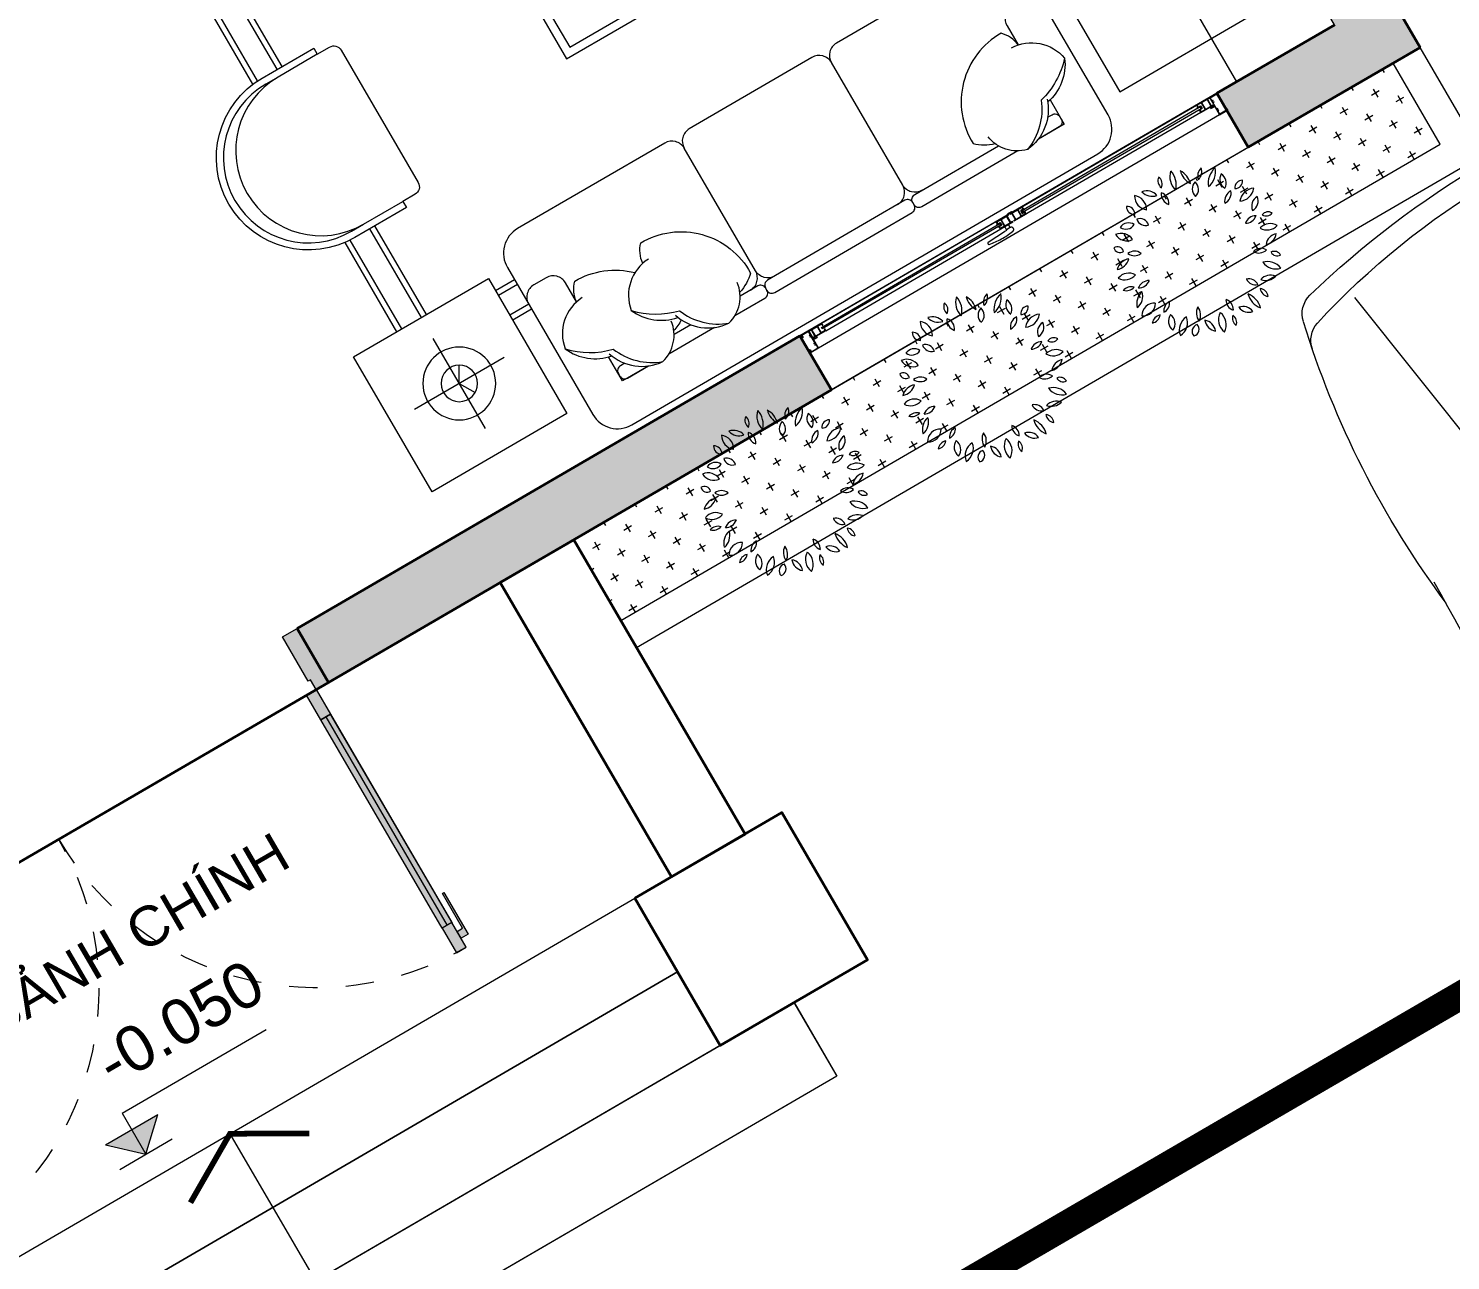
# Model space of a CAD drawing. Header units: millimetres. Extents: x 567980 to 569372, y 2065777 to 2066674.
# Drawn here: x 568773.94 to 568778.95, y 2066209.81 to 2066214.15 of the extents above; entities that cross this region are included whole.
import ezdxf
from ezdxf.enums import TextEntityAlignment as Align

# ---------------------------------------------------------------- set-up
doc = ezdxf.new("R2010")
doc.units = ezdxf.units.MM
doc.linetypes.add('CENTER', pattern=[3, 1.5, -0.5, 0.5, -0.5])
doc.linetypes.add('HIDDEN', pattern=[0.75, 0.5, -0.25])
for name, color, linetype, lineweight in [('A-DIM', 251, 'Continuous', 15), ('A-HATCH', 251, 'Continuous', 5), ('A-KY HIEU', 34, 'Continuous', 20), ('A-TEXT', 7, 'Continuous', 18), ('A-TUONG', 255, 'Continuous', 35), ('E- CHU THICH', 162, 'Continuous', 13), ('E- RANH GIOI', 1, 'CENTER', 13), ('E- THAY', 9, 'Continuous', 20), ('E-NoiThat', 32, 'Continuous', 9), ('i_Cay', 114, 'Continuous', 13), ('i_Hatch', 250, 'Continuous', 13), ('i_ThietBi', 32, 'Continuous', 13), ('LD-CUA', 146, 'Continuous', 13), ('LD-THAY', 9, 'Continuous', 13)]:
    doc.layers.add(name, color=color, linetype=linetype, lineweight=lineweight)
doc.layers.add('loKBT', color=42, linetype='Continuous')
doc.styles.add('A1-arial', font='arial.ttf')
doc.styles.add('AA - Arial - Regular', font='arial.ttf', dxfattribs={"height": 250})

# ---------------------------------------------------------------- blocks, each defined once
blk = doc.blocks.new('*U507')
h = blk.add_hatch(color=254)
h.dxf.hatch_style = 1
h.paths.add_polyline_path([(21.7, 844.7), (21.7, 1014.3), (50, 1014.3), (50, 986), (27.4, 986), (27.4, 844.7)])
h = blk.add_hatch(color=253)
h.dxf.hatch_style = 1
h.paths.add_polyline_path([(50, 950.2), (90, 950.2), (90, 1050.2), (50, 1050.2)])
h.paths.add_polyline_path([(50, 100), (90, 100), (90, 0), (50, 0)])
h = blk.add_hatch(color=253)
h.dxf.hatch_style = 1
h.paths.add_polyline_path([(2150.4, 100), (2110.4, 100), (2110.4, 0), (2150.4, 0)])
h.paths.add_polyline_path([(2150.4, 950.2), (2110.4, 950.2), (2110.4, 1050.2), (2150.4, 1050.2)])
h = blk.add_hatch(color=254)
h.dxf.hatch_style = 1
h.paths.add_polyline_path([(50, 950.2), (90, 950.2), (90, 100), (50, 100)])
h = blk.add_hatch(color=254)
h.dxf.hatch_style = 1
h.paths.add_polyline_path([(2110.4, 950.2), (2150.4, 950.2), (2150.4, 100), (2110.4, 100)])
h = blk.add_hatch(color=253)
h.dxf.hatch_style = 1
h.paths.add_polyline_path([(0, 0), (50, 0), (50, -40), (60, -40), (60, -220), (0, -220)])
h = blk.add_hatch(color=253)
h.dxf.hatch_style = 1
h.paths.add_polyline_path([(2200.4, 0), (2150.4, 0), (2150.4, -40), (2140.4, -40), (2140.4, -220), (2200.4, -220)])
at = {"linetype": 'Continuous'}
blk.add_line((70, 100), (70, 950.2), dxfattribs=at)
for p, q in [((90, 950.2), (90, 100)), ((2110.4, 950.2), (2110.4, 100)), ((2130.4, 100), (2130.4, 950.2))]:
    blk.add_line(p, q)
for points in [[(21.7, 844.7), (21.7, 1014.3), (50, 1014.3), (50, 986), (27.4, 986), (27.4, 844.7)], [(50, 950.2), (90, 950.2), (90, 100), (50, 100)], [(2110.4, 950.2), (2150.4, 950.2), (2150.4, 100), (2110.4, 100)], [(0, 0), (50, 0), (50, -40), (60, -40), (60, -220), (0, -220)], [(2200.4, 0), (2150.4, 0), (2150.4, -40), (2140.4, -40), (2140.4, -220), (2200.4, -220)]]:
    blk.add_lwpolyline(points, close=True)
for points in [[(50, 950.2), (90, 950.2), (90, 1050.2), (50, 1050.2), (50, 950.2)], [(2150.4, 950.2), (2110.4, 950.2), (2110.4, 1050.2), (2150.4, 1050.2), (2150.4, 950.2)], [(50, 953.1), (50, 100)], [(2150.4, 953.1), (2150.4, 100)], [(50, 100), (90, 100), (90, 0), (50, 0), (50, 100)], [(2150.4, 100), (2110.4, 100), (2110.4, 0), (2150.4, 0), (2150.4, 100)]]:
    blk.add_lwpolyline(points)
at = {"linetype": 'HIDDEN', "ltscale": 30}
for points in [[(1100.2, 0, 0.414214), (50, 1050.2, 0.414214)], [(1100.2, 0, -0.414214), (2150.4, 1050.2, -0.414214)]]:
    blk.add_lwpolyline(points, format="xyb", dxfattribs=at)
blk = doc.blocks.new('mb-cay40')
at = {"color": 0, "linetype": 'ByBlock'}
for centre, radius, start, end in [((-427, 694), 54.1, 146.8151, 244.0193), ((-496, 675), 54.1, 326.8151, 64.0193), ((-300, 710), 100, 149.4737, 231.7586), ((-448, 683), 100, 329.4737, 51.7586), ((-231, 779), 98.1, 192.306, 259.6849), ((-344, 662), 98.1, 12.306, 79.6849), ((-136, 737), 62.9, 125.4093, 202.7101), ((-231, 764), 62.9, 305.4093, 22.7101), ((16, 684), 137, 133.8117, 194.3077), ((-211, 749), 137, 313.8117, 14.3077), ((113, 711), 137, 163.4642, 212.7906), ((-134, 676), 137, 343.4642, 32.7906), ((-554, 556), 69.9, 25.4537, 116.6852), ((-522, 648), 69.9, 205.4537, 296.6852), ((-390, 597), 66.9, 168.8066, 257.6391), ((-470, 545), 66.9, 348.8066, 77.6391), ((-148, 638), 79.7, 145.5248, 220.8327), ((-273, 631), 79.7, 325.5248, 40.8327), ((49, 562), 68.8, 103.8914, 198.9039), ((-33, 607), 68.8, 283.8914, 18.9039), ((138, 616), 80.6, 104.1004, 168.465), ((40, 710), 80.6, 284.1004, 348.465), ((230, 506), 141, 100.3005, 160.4476), ((72, 692), 141, 280.3005, 340.4476), ((-654, 503), 44.2, 163.4933, 274.4697), ((-693, 471), 44.2, 343.4933, 94.4697), ((-542, 597), 98.1, 183.3189, 263.1904), ((-651, 494), 98.1, 3.3189, 83.1904), ((260, 521), 76.9, 122.5817, 207.18), ((150, 551), 76.9, 302.5817, 27.18), ((-680, 301), 102, 69.7201, 135.6489), ((-620, 357), 75.8, 22.5723, 98.3335), ((-561, 461), 75.8, 202.5723, 278.3335), ((213, 369), 79.6, 86.0282, 161.3698), ((143, 474), 79.6, 266.0282, 341.3698), ((300, 426), 53.5, 59.9815, 155.6676), ((278, 494), 53.5, 239.9815, 335.6676), ((-743, 226), 96, 30.9482, 110.5784), ((-695, 365), 96, 210.9482, 290.5784), ((-718, 468), 102, 249.7201, 315.6489), ((320, 284), 110, 64.7353, 140.5781), ((282, 453), 110, 244.7353, 320.5781), ((359, 242), 79.1, 90.2529, 173.5221), ((280, 330), 79.1, 270.2529, 353.5221), ((-767, 152), 75.6, 44.2576, 108.5927), ((-736, 277), 75.6, 224.2576, 288.5927), ((-638, 119), 83.9, 60.5095, 129.292), ((243, 141), 78, 58.8748, 131.2135), ((232, 267), 78, 238.8748, 311.2135), ((-787, 176), 111, 280.8762, 345.4479), ((-659, 40), 111, 100.8762, 165.4479), ((-649, 257), 83.9, 240.5095, 309.292), ((293, 25), 97.6, 29.1952, 106.7189), ((350, 166), 97.6, 209.1952, 286.7189), ((344, 142), 53.6, 28.1981, 112.1918), ((371, 217), 53.6, 208.1981, 292.1918), ((-690, -39), 87.4, 54.9745, 151.3792), ((-716, 74), 87.4, 234.9745, 331.3792), ((159, -75), 77.3, 28.8072, 103.9199), ((208, 37), 77.3, 208.8072, 283.9199), ((314, -59), 90.4, 71.3712, 141.7535), ((272, 83), 90.4, 251.3712, 321.7535), ((-675, -123), 70, 71.8192, 140.0818), ((-707, -12), 70, 251.8192, 320.0818), ((-557, -163), 78, 113.4753, 203.456), ((-660, -123), 78, 293.4753, 23.456), ((-617, 21), 75, 267.1724, 337.2365), ((-551, -83), 75, 87.1724, 157.2365), ((133, -213), 116, 6.5487, 76.8911), ((275, -87), 116, 186.5487, 256.8911), ((243, -118), 50.7, 359.2557, 87.6287), ((296, -68), 50.7, 179.2557, 267.6287), ((-605, -147), 107, 271.6328, 352.0268), ((-496, -269), 107, 91.6328, 172.0268), ((-342, -221), 95.9, 122.8873, 186.7253), ((-489, -152), 95.9, 302.8873, 6.7253), ((-133, -236), 75.4, 148.7877, 221.5977), ((-253, -247), 75.4, 328.7877, 41.5977), ((-19, -211), 70.3, 353.65, 74.6514), ((70, -151), 70.3, 173.65, 254.6514), ((113, -290), 96.7, 38.6962, 106.2415), ((162, -137), 96.7, 218.6962, 286.2415), ((-473, -294), 49.3, 76.5419, 193.4774), ((-509, -257), 49.3, 256.5419, 13.4774), ((-314, -281), 91.1, 159.117, 230.3606), ((-457, -318), 91.1, 339.117, 50.3606), ((-220, -348), 109, 122.117, 201.7275), ((-379, -297), 109, 302.117, 21.7275), ((-160, -372), 84.6, 5.3196, 80.419), ((-61, -281), 84.6, 185.3196, 260.419), ((100, -278), 148, 165.2071, 218.3217), ((-159, -332), 148, 345.2071, 38.3217), ((110, -276), 64.3, 156.7754, 231.288), ((11, -301), 64.3, 336.7754, 51.288), ((-170, -364), 62.5, 129.7475, 206.0709), ((-267, -343), 62.5, 309.7475, 26.0709)]:
    blk.add_arc(centre, radius, start, end, dxfattribs=at)
blk = doc.blocks.new('kkkk')
h = blk.add_hatch(color=250)
edge = h.paths.add_edge_path()
edge.add_line((333058.8, 105336.6), (333060.3, 105336.6))
edge.add_line((333060.3, 105336.6), (333060.3, 105341.6))
edge.add_line((333060.3, 105341.6), (333061.8, 105341.6))
edge.add_line((333061.8, 105341.6), (333061.8, 105371.6))
edge.add_line((333061.8, 105371.6), (333027.5, 105371.6))
edge.add_line((333027.5, 105371.6), (333027.5, 105386.6))
edge.add_line((333027.5, 105386.6), (333022.2, 105386.6))
edge.add_line((333022.2, 105386.6), (333022.2, 105383.6))
edge.add_line((333022.2, 105383.6), (333023.7, 105383.6))
edge.add_line((333023.7, 105383.6), (333023.7, 105385.1))
edge.add_line((333023.7, 105385.1), (333026, 105385.1))
edge.add_line((333026, 105385.1), (333026, 105378.1))
edge.add_line((333026, 105378.1), (333023.7, 105378.1))
edge.add_line((333023.7, 105378.1), (333023.7, 105379.6))
edge.add_line((333023.7, 105379.6), (333022.2, 105379.6))
edge.add_line((333022.2, 105379.6), (333022.2, 105376.6))
edge.add_line((333022.2, 105376.6), (333026, 105376.6))
edge.add_line((333026, 105376.6), (333026, 105371.6))
edge.add_line((333026, 105371.6), (332991.8, 105371.6))
edge.add_line((332991.8, 105371.6), (332991.8, 105341.6))
edge.add_line((332991.8, 105341.6), (332993.3, 105341.6))
edge.add_line((332993.3, 105341.6), (332993.3, 105336.6))
edge.add_line((332993.3, 105336.6), (332994.8, 105336.6))
edge.add_line((332994.8, 105336.6), (332994.8, 105341.6))
edge.add_line((332994.8, 105341.6), (333002.3, 105341.6))
edge.add_line((333002.3, 105341.6), (333002.3, 105343.1))
edge.add_line((333002.3, 105343.1), (332993.3, 105343.1))
edge.add_line((332993.3, 105343.1), (332993.3, 105370.1))
edge.add_line((332993.3, 105370.1), (333006.9, 105370.1))
edge.add_arc((333010, 105367.6), 3.97, 141.5226, 210)
edge.add_line((333006.6, 105365.7), (333007.9, 105366.4))
edge.add_arc((333010, 105367.6), 2.47, -390, -150, ccw=False)
edge.add_line((333012.1, 105366.4), (333013.4, 105365.7))
edge.add_arc((333010, 105367.6), 3.97, -30, 38.4774)
edge.add_line((333013.1, 105370.1), (333040.4, 105370.1))
edge.add_arc((333043.5, 105367.6), 3.97, 141.5226, 210)
edge.add_line((333040.1, 105365.7), (333041.4, 105366.4))
edge.add_arc((333043.5, 105367.6), 2.47, -390, -150, ccw=False)
edge.add_line((333045.6, 105366.4), (333046.9, 105365.7))
edge.add_arc((333043.5, 105367.6), 3.97, -30, 38.4774)
edge.add_line((333046.6, 105370.1), (333060.3, 105370.1))
edge.add_line((333060.3, 105370.1), (333060.3, 105343.1))
edge.add_line((333060.3, 105343.1), (333051.3, 105343.1))
edge.add_line((333051.3, 105343.1), (333051.3, 105341.6))
edge.add_line((333051.3, 105341.6), (333058.8, 105341.6))
edge.add_line((333058.8, 105341.6), (333058.8, 105336.6))
blk.add_lwpolyline([(333026, 105378.1), (333026, 105385.1), (333023.7, 105385.1), (333023.7, 105383.6), (333022.2, 105383.6), (333022.2, 105386.6), (333027.5, 105386.6), (333027.5, 105371.6), (333061.8, 105371.6), (333061.8, 105341.6), (333060.3, 105341.6), (333060.3, 105336.6), (333058.8, 105336.6), (333058.8, 105341.6), (333051.3, 105341.6), (333051.3, 105343.1), (333060.3, 105343.1), (333060.3, 105370.1), (333046.6, 105370.1, -0.30801), (333046.9, 105365.7), (333045.6, 105366.4, 1.732051), (333041.4, 105366.4), (333040.1, 105365.7, -0.30801), (333040.4, 105370.1), (333013.1, 105370.1, -0.30801), (333013.4, 105365.7), (333012.1, 105366.4, 1.732051), (333007.9, 105366.4), (333006.6, 105365.7, -0.30801), (333006.9, 105370.1), (332993.3, 105370.1), (332993.3, 105343.1), (333002.3, 105343.1), (333002.3, 105341.6), (332994.8, 105341.6), (332994.8, 105336.6), (332993.3, 105336.6), (332993.3, 105341.6), (332991.8, 105341.6), (332991.8, 105371.6), (333026, 105371.6), (333026, 105376.6), (333022.2, 105376.6), (333022.2, 105379.6), (333023.7, 105379.6), (333023.7, 105378.1)], format="xyb", close=True)
blk = doc.blocks.new('ccccc')
h = blk.add_hatch(color=250)
h.paths.add_polyline_path([(333034.3, 105325.3), (333084.3, 105325.3), (333084.3, 105326.8), (333077.7, 105326.8), (333077.7, 105353.8), (333084.3, 105353.8), (333084.3, 105355.3), (333034.3, 105355.3), (333034.3, 105346.7), (333035.8, 105346.7), (333035.8, 105353.8), (333052.1, 105353.8), (333052.1, 105326.8), (333035.8, 105326.8), (333035.8, 105333.9), (333034.3, 105333.9)])
h.paths.add_polyline_path([(333053.6, 105326.8), (333053.6, 105353.8), (333076.2, 105353.8), (333076.2, 105326.8)], flags=16)
for p, q in [((333034.3, 105346.7), (333035.8, 105346.7)), ((333052.1, 105353.8), (333052.1, 105326.8)), ((333053.6, 105353.8), (333053.6, 105326.8)), ((333076.2, 105353.8), (333076.2, 105326.8)), ((333077.7, 105353.8), (333077.7, 105326.8)), ((333084.3, 105355.3), (333084.3, 105353.8)), ((333034.3, 105333.9), (333035.8, 105333.9)), ((333084.3, 105326.8), (333084.3, 105325.3))]:
    blk.add_line(p, q)
for points in [[(333084.3, 105355.3), (333034.3, 105355.3), (333034.3, 105346.7)], [(333052.1, 105353.8), (333035.8, 105353.8), (333035.8, 105346.7)], [(333076.2, 105353.8), (333053.6, 105353.8)], [(333084.3, 105353.8), (333077.7, 105353.8)], [(333034.3, 105333.9), (333034.3, 105325.3), (333084.3, 105325.3)], [(333035.8, 105333.9), (333035.8, 105326.8), (333052.1, 105326.8)], [(333053.6, 105326.8), (333076.2, 105326.8)], [(333077.7, 105326.8), (333084.3, 105326.8)]]:
    blk.add_lwpolyline(points)
blk = doc.blocks.new('dasdsd')
at = {"linetype": 'HIDDEN', "ltscale": 0.05}
for p, q in [((-9.6, -15.9), (-9.6, 0)), ((9.6, 0), (-9.6, 0)), ((9.6, -15.9), (9.6, 0)), ((-16.3, -18.9), (-107.9, -23.1)), ((-10.5, -16.1), (-15.5, -18.7)), ((9.6, -15.9), (-9.6, -15.9))]:
    blk.add_line(p, q, dxfattribs=at)
for centre, radius, start, end in [((-106.3, -28.1), 5.22, 108.24331, 251.75669), ((-41, 286.6), 326.6, 258.17519, 278.89962), ((-16.3, -17), 1.95, 270, 297.19267), ((-9.6, -17.9), 1.95, 90, 117.19267), ((9.6, -26), 10.1, 270, 90)]:
    blk.add_arc(centre, radius, start, end, dxfattribs=at)
blk = doc.blocks.new('fffsf')
h = blk.add_hatch(color=250)
h.paths.add_polyline_path([(333183.8, 105395.8), (333133.8, 105395.8), (333133.8, 105394.3), (333140.5, 105394.3), (333140.5, 105367.3), (333133.8, 105367.3), (333133.8, 105364.3), (333118.8, 105364.3), (333118.8, 105361.3), (333135.3, 105361.3), (333135.3, 105365.8), (333183.8, 105365.8), (333183.8, 105374.4), (333182.3, 105374.4), (333182.3, 105367.3), (333166, 105367.3), (333166, 105394.3), (333182.3, 105394.3), (333182.3, 105387.2), (333183.8, 105387.2)])
h.paths.add_polyline_path([(333164.5, 105394.3), (333164.5, 105367.3), (333142, 105367.3), (333142, 105394.3)], flags=16)
for p, q in [((333133.8, 105395.8), (333133.8, 105394.3)), ((333140.5, 105394.3), (333140.5, 105367.3)), ((333142, 105394.3), (333142, 105367.3)), ((333164.5, 105394.3), (333164.5, 105367.3)), ((333166, 105394.3), (333166, 105367.3)), ((333183.8, 105387.2), (333182.3, 105387.2)), ((333183.8, 105374.4), (333182.3, 105374.4))]:
    blk.add_line(p, q)
for points in [[(333133.8, 105395.8), (333183.8, 105395.8), (333183.8, 105387.2)], [(333133.8, 105394.3), (333140.5, 105394.3)], [(333142, 105394.3), (333164.5, 105394.3)], [(333166, 105394.3), (333182.3, 105394.3), (333182.3, 105387.2)], [(333183.8, 105374.4), (333183.8, 105365.8), (333135.3, 105365.8), (333135.3, 105361.3), (333118.8, 105361.3)], [(333133.8, 105367.3), (333133.8, 105364.3), (333118.8, 105364.3), (333118.8, 105361.3)], [(333140.5, 105367.3), (333133.8, 105367.3)], [(333164.5, 105367.3), (333142, 105367.3)], [(333182.3, 105374.4), (333182.3, 105367.3), (333166, 105367.3)]]:
    blk.add_lwpolyline(points)
blk = doc.blocks.new('*U485')
for points in [[(88.4, 82.2), (88.4, 80.6), (77.2, 80.6), (77.2, 69.4), (88.4, 69.4), (88.4, 67.8, 0.240391), (91.1, 72), (80.2, 72), (80.2, 78), (91.1, 78, 0.240391)], [(799.6, 82.2), (799.6, 80.6), (810.8, 80.6), (810.8, 69.4), (799.6, 69.4), (799.6, 67.8, -0.240391), (796.9, 72), (807.8, 72), (807.8, 78), (796.9, 78, -0.240391)], [(905.4, 82.2), (905.4, 80.6), (894.2, 80.6), (894.2, 69.4), (905.4, 69.4), (905.4, 67.8, 0.240391), (908.2, 72), (897.2, 72), (897.2, 78), (908.2, 78, 0.240391)]]:
    blk.add_hatch(color=250).paths.add_polyline_path(points)
for p, q in [((850, 90), (44.5, 90)), ((850, 90), (88, 90)), ((88, 60), (850, 60)), ((855, 90), (1617, 90)), ((1617, 60), (855, 60)), ((35, 20), (1670, 20))]:
    blk.add_line(p, q)
for points in [[(88.4, 82.2), (88.4, 80.6), (77.2, 80.6), (77.2, 69.4), (88.4, 69.4), (88.4, 67.8, 0.240391), (91.1, 72), (80.2, 72), (80.2, 78), (91.1, 78, 0.240391)], [(799.6, 82.2), (799.6, 80.6), (810.8, 80.6), (810.8, 69.4), (799.6, 69.4), (799.6, 67.8, -0.240391), (796.9, 72), (807.8, 72), (807.8, 78), (796.9, 78, -0.240391)], [(905.4, 82.2), (905.4, 80.6), (894.2, 80.6), (894.2, 69.4), (905.4, 69.4), (905.4, 67.8, 0.240391), (908.2, 72), (897.2, 72), (897.2, 78), (908.2, 78, 0.240391)]]:
    blk.add_lwpolyline(points, format="xyb", close=True)
for points in [[(807.8, 72), (80.2, 72), (80.2, 78), (807.8, 78)], [(897.2, 72), (1624.8, 72), (1624.8, 78), (897.2, 78)]]:
    blk.add_lwpolyline(points, close=True)
at = {"rotation": 270}
blk.add_blockref('kkkk', (-105336.6, 333081.8), dxfattribs=at)
at = {"xscale": -1}
for name, p, rotation in [('ccccc', (333122.3, -105265.3), 359.9999999999902), ('fffsf', (-332278.8, 105455.8), 180.0000000001608), ('kkkk', (107041.6, 333081.8), 90)]:
    blk.add_blockref(name, p, dxfattribs=dict(at, rotation=rotation))
for p in [(-332234.3, -105265.3), (-331417.3, -105265.3)]:
    blk.add_blockref('ccccc', p)
at = {"xscale": -0.8000000000000002, "yscale": 0.8, "zscale": 0.8}
blk.add_blockref('dasdsd', (880, 60), dxfattribs=at)
blk = doc.blocks.new('cotxaytho')
at = {"layer": 'A-KY HIEU'}
h = blk.add_hatch(color=256, dxfattribs=at)
h.paths.add_polyline_path([(200, 187.5), (0, 187.5), (0, 0)])
h.paths.add_polyline_path([(0, 187.5), (-200, 187.5), (0, 0)])
for p, q in [((0, 312.5), (0, 0)), ((0, 312.5), (1100, 312.5)), ((-200, 187.5), (0, 0)), ((-200, 187.5), (200, 187.5)), ((0, 0), (200, 187.5)), ((-200, 0), (200, 0))]:
    blk.add_line(p, q, dxfattribs=at)
at = {"color": 6, "style": 'A1-arial'}
blk.add_attdef('-0.050', (35, 401.7), '', height=250, dxfattribs=at)
blk = doc.blocks.new('sf2')
at = {"layer": 'E-NoiThat'}
for p, q in [((-123896135.9, 101810474), (-123896685.9, 101810474)), ((-123896685.9, 101810474), (-123896685.9, 101809924)), ((-123896135.9, 101809924), (-123896135.9, 101810474)), ((-123893881.8, 101810474), (-123893331.8, 101810474)), ((-123893881.8, 101809924), (-123893881.8, 101810474)), ((-123896410.9, 101810375.1), (-123896410.9, 101810009.1)), ((-123896410.9, 101810192.1), (-123896378.8, 101810247.7)), ((-123896227.9, 101810192.1), (-123896593.9, 101810192.1)), ((-123896410.9, 101810192.1), (-123896378.8, 101810136.6)), ((-123896058.9, 101810094), (-123896135.9, 101810094)), ((-123896058.9, 101810074), (-123896135.9, 101810074)), ((-123896058.9, 101809994), (-123896135.9, 101809994)), ((-123896058.9, 101809974), (-123896135.9, 101809974)), ((-123896685.9, 101809924), (-123896135.9, 101809924)), ((-123896508.9, 101809924), (-123896508.9, 101809560.2)), ((-123896488.9, 101809924), (-123896488.9, 101809561.9)), ((-123896408.9, 101809924), (-123896408.9, 101809562.5)), ((-123896388.9, 101809924), (-123896388.9, 101809562.5)), ((-123895508.9, 101808394), (-123895508.9, 101809394)), ((-123895508.9, 101809394), (-123894508.9, 101809394)), ((-123895478.9, 101808424), (-123895478.9, 101809364)), ((-123895478.9, 101809364), (-123894538.9, 101809364)), ((-123896508.9, 101808914.8), (-123896508.9, 101808526)), ((-123896488.9, 101808913), (-123896488.9, 101808543)), ((-123896408.9, 101808912.5), (-123896408.9, 101808578.2)), ((-123896388.9, 101808912.5), (-123896388.9, 101808594.1))]:
    blk.add_line(p, q, dxfattribs=at)
for points in [[(-123893958.9, 101809924, -0.414214), (-123894058.9, 101809824), (-123894658.9, 101809824, -0.414214), (-123894708.9, 101809874, -0.414214), (-123894758.9, 101809824), (-123895258.9, 101809824, -0.414214), (-123895308.9, 101809874, -0.414214), (-123895358.9, 101809824), (-123895958.9, 101809824, -0.414214), (-123896058.9, 101809924), (-123896058.9, 101810524, -0.414214), (-123895958.9, 101810624), (-123894058.9, 101810624, -0.414214), (-123893958.9, 101810524)], [(-123895288.9, 101810474), (-123894728.9, 101810474, -0.414214), (-123894708.9, 101810454), (-123894708.9, 101810444, -0.414214), (-123894728.9, 101810424), (-123895288.9, 101810424, -0.414214), (-123895308.9, 101810444), (-123895308.9, 101810454, -0.414214)], [(-123896260, 101809537.5), (-123896260, 101809562.5), (-123896470, 101809562.5, 1), (-123896470, 101808912.5), (-123896260, 101808912.5), (-123896260, 101808937.5), (-123896210, 101808937.5, 0.414214), (-123896180, 101808967.5), (-123896180, 101809507.5, 0.414214), (-123896210, 101809537.5)]]:
    blk.add_lwpolyline(points, format="xyb", close=True, dxfattribs=at)
for points in [[(-123896027, 101810274.5, -0.14773), (-123895880.9, 101810360.4, -0.213343), (-123895752, 101810486.4, -0.178662)], [(-123895870.7, 101810424), (-123895888.9, 101810424, -0.414214), (-123895908.9, 101810444), (-123895908.9, 101810454, -0.414214), (-123895888.9, 101810474)], [(-123895803.7, 101810474), (-123895908.9, 101810474), (-123895908.9, 101810375.7, -0.414214)], [(-123895901.1, 101810367.3, -0.306663), (-123895752, 101810486.4, -0.30633), (-123895654.5, 101810377.6, 0.872847)], [(-123895888.9, 101810474), (-123895803.7, 101810474, -0.414214)], [(-123895757.7, 101810274.5, -0.14773), (-123895611.6, 101810360.4, -0.213343), (-123895482.6, 101810486.4, -0.178662)], [(-123895631.7, 101810367.3, -0.306663), (-123895482.6, 101810486.4, -0.30633), (-123895385.2, 101810377.6, 0.872847)], [(-123895451.1, 101810474), (-123895328.9, 101810474, -0.414214), (-123895308.9, 101810454), (-123895308.9, 101810444, -0.414214), (-123895328.9, 101810424), (-123895400.8, 101810424, -0.414214)], [(-123894297.2, 101810474), (-123894688.9, 101810474, 0.414214), (-123894708.9, 101810454), (-123894708.9, 101810444, 0.414214), (-123894688.9, 101810424), (-123894347.6, 101810424, 0.414214)], [(-123894116.6, 101810367.3, 0.306663), (-123894265.8, 101810486.4, 0.30633), (-123894363.2, 101810377.6, -0.872847)], [(-123893990.7, 101810274.5, 0.14773), (-123894136.8, 101810360.4, 0.213343), (-123894265.8, 101810486.4, 0.178662)], [(-123894128.9, 101810474), (-123894214, 101810474, 0.414214)], [(-123894147, 101810424), (-123894128.9, 101810424, 0.414214), (-123894108.9, 101810444), (-123894108.9, 101810454, 0.414214), (-123894128.9, 101810474)], [(-123895601.4, 101810424), (-123895670.1, 101810424, -0.414214)], [(-123895622, 101810391.8, 0.071865), (-123895663.9, 101810411.3, -7.115464)], [(-123895639.6, 101810151.5, 0.165541), (-123895608.7, 101810085.4, 0.425989), (-123895327.9, 101810371.9, 0.121523), (-123895394.5, 101810411.3, -7.115464)], [(-123895358.9, 101810424, -0.414214), (-123895308.9, 101810374), (-123895308.9, 101809874, -0.414214)], [(-123895258.9, 101810424, 0.414214), (-123895308.9, 101810374)], [(-123894758.9, 101810424, -0.414214), (-123894708.9, 101810374)], [(-123894658.9, 101810424, 0.414214), (-123894708.9, 101810374), (-123894708.9, 101809874, 0.414214)], [(-123894108.8, 101810151.5, -0.165541), (-123894139.7, 101810085.4, -0.425989), (-123894420.5, 101810371.9, -0.121523), (-123894353.8, 101810411.3, 7.115464)], [(-123895883.8, 101810148.4, -0.356772), (-123896027, 101810274.5, -0.249542), (-123895897.2, 101810378.3, 9.61688)], [(-123895614.4, 101810148.4, -0.356772), (-123895757.7, 101810274.5, -0.249542), (-123895627.9, 101810378.3, 9.61688)], [(-123894134, 101810148.4, 0.356772), (-123893990.7, 101810274.5, 0.249542), (-123894120.5, 101810378.3, -9.61688)], [(-123895909, 101810151.5, 0.165541), (-123895878, 101810085.4, 0.200231), (-123895679.6, 101810165.9, 0.121523)], [(-123895908.9, 101810151.5), (-123895908.9, 101810074, -0.414214), (-123895958.9, 101810024), (-123896008.9, 101810024, -0.414214), (-123896058.9, 101810074)], [(-123893958.9, 101810074, -0.414214), (-123894008.9, 101810024), (-123894058.9, 101810024, -0.414214), (-123894108.9, 101810074), (-123894108.9, 101810151.5)], [(-123896420, 101808937.5), (-123896470, 101808937.5, -1), (-123896470, 101809537.5), (-123896420, 101809537.5)], [(-123896260, 101808937.5), (-123896420, 101808937.5, -1), (-123896420, 101809537.5)], [(-123896420, 101809537.5), (-123896260, 101809537.5, -0.414214)]]:
    blk.add_lwpolyline(points, format="xyb", dxfattribs=at)
for points in [[(-123895534.3, 101810474), (-123895720.5, 101810474)], [(-123894108.9, 101810375.7), (-123894108.9, 101810474), (-123894214, 101810474)]]:
    blk.add_lwpolyline(points, dxfattribs=at)
for radius in [128.3, 64.2]:
    blk.add_circle((-123896410.9, 101810192.1), radius, dxfattribs=at)
blk = doc.blocks.new('TANG 1 BT1')
at = {"layer": 'A-HATCH'}
h = blk.add_hatch(color=256, dxfattribs=at)
h.dxf.hatch_style = 1
h.paths.add_polyline_path([(7158834.4, 839216.9), (7158834.4, 837891.9), (7159054.4, 837891.9), (7159054.4, 839436.9), (7153914.4, 839436.9), (7153914.4, 839216.9)])
h.paths.add_polyline_path([(7150554.4, 839436.9), (7150554.3, 838368.7), (7150774.3, 838368.7), (7150774.4, 839216.9), (7151514.4, 839216.9), (7151514.4, 839436.9)])
h.paths.add_polyline_path([(7150774.3, 836568.7), (7150554.3, 836568.7), (7150554.4, 835616.9), (7151104.3, 835616.9), (7151104.3, 835319.5), (7151324.3, 835319.5), (7151324.3, 835616.9), (7152824.3, 835616.9), (7152824.3, 833426.9), (7152714.3, 833426.9), (7152714.3, 833316.9), (7152934.3, 833316.9), (7152934.3, 835726.9), (7150774.4, 835726.9)])
h.paths.add_polyline_path([(7151324.3, 834519.5), (7151104.3, 834519.5), (7151104.3, 832826.9), (7151324.3, 832826.9), (7151324.3, 833316.9), (7151914.3, 833316.9), (7151914.3, 833426.9), (7151324.3, 833426.9)])
h.paths.add_polyline_path([(7158834.4, 835616.9), (7158834.4, 834616.9), (7159054.4, 834616.9), (7159054.4, 835946.9), (7159054.4, 837091.9), (7158834.4, 837091.9), (7158834.4, 836041.9), (7158234.4, 836041.9), (7158234.4, 835726.9), (7156074.4, 835726.9), (7156074.4, 835616.9)])
h.paths.add_polyline_path([(7158834.4, 835726.9), (7158289.4, 835726.9), (7158289.4, 835986.9), (7158834.4, 835986.9)], flags=16)
h.paths.add_polyline_path([(7158434.4, 831596.9), (7158434.4, 831391.9), (7158834.4, 831391.9), (7158834.4, 827616.9), (7158354.3, 827616.9), (7158354.3, 827396.9), (7159054.4, 827396.9), (7159054.4, 832816.9), (7158834.4, 832816.9), (7158834.4, 831816.9), (7156074.4, 831816.9), (7156074.4, 831596.9)])
h.paths.add_polyline_path([(7158834.4, 831596.9), (7158834.4, 831446.9), (7158489.4, 831446.9), (7158489.4, 831596.9)], flags=16)
h.paths.add_polyline_path([(7152934.3, 831706.9), (7152934.3, 831816.9), (7151324.3, 831816.9), (7151324.3, 831926.9), (7151104.3, 831926.9), (7151104.3, 831816.9), (7150554.4, 831816.9), (7150554.4, 830866.9), (7150774.4, 830866.9), (7150774.4, 831706.9)])
h.paths.add_polyline_path([(7150554.4, 828526.9), (7150774.4, 828526.9), (7150774.4, 830066.9), (7150554.4, 830066.9)])
h.paths.add_polyline_path([(7151704.4, 827396.9), (7152404.2, 827396.9), (7152404.2, 827616.9), (7150774.4, 827616.9), (7150774.4, 827726.9), (7150554.4, 827726.9), (7150554.4, 827616.9), (7150554.4, 827396.9), (7151404.4, 827396.9), (7151404.4, 827396.9)])
h.paths.add_polyline_path([(7154604.6, 827616.9), (7154604.6, 827396.9), (7155304.4, 827396.9), (7155304.4, 827396.9), (7155604.4, 827396.9), (7156654.4, 827396.9), (7156654.4, 827616.9)])
h.paths.add_polyline_path([(7150304.3, 831816.9), (7150304.3, 831196.9), (7150554.3, 831196.9), (7150554.3, 831306.9), (7150414.3, 831306.9), (7150414.3, 831706.9), (7150554.3, 831706.9), (7150554.3, 831816.9)])
h.paths.add_polyline_path([(7150304.3, 836228.5), (7150304.3, 835616.9), (7150554.3, 835616.9), (7150554.3, 835726.9), (7150414.3, 835726.9), (7150414.3, 836118.5), (7150554.4, 836118.5), (7150554.4, 836228.5)])
at = {"layer": 'i_Hatch', "true_color": 0x46cb3a, "transparency": 33554687}
h = blk.add_hatch(dxfattribs=at)
h.set_pattern_fill('CROSS', color=95, scale=10, double=1)
h.set_pattern_definition([(360, (131342142.553, -101073087.09), (63.5, 63.5), [31.75, -95.25]), (90, (131342158.43, -101073102.96), (-63.5, 63.5), [31.75, -95.25])])
h.paths.add_polyline_path([(7155605.4, 827066.9), (7158944.4, 827066.9), (7158944.4, 827396.9), (7155605.4, 827396.9)])
at = {"layer": 'A-TUONG'}
for p, q in [((7159054.4, 827396.9), (7159054.4, 832816.9)), ((7154604.6, 827616.9), (7156654.4, 827616.9)), ((7154604.6, 827396.9), (7154604.6, 827616.9)), ((7156654.4, 827396.9), (7156654.4, 827616.9)), ((7158354.4, 827616.9), (7158834.4, 827616.9)), ((7158354.4, 827616.9), (7158354.4, 827396.9)), ((7152404.2, 827396.9), (7154604.6, 827396.9)), ((7154604.6, 827396.9), (7156654.4, 827396.9)), ((7158354.4, 827396.9), (7159054.4, 827396.9))]:
    blk.add_line(p, q, dxfattribs=at)
for points in [[(7155304.4, 827396.9), (7155604.4, 827396.9), (7155604.4, 826196.9), (7155304.4, 826196.9)], [(7155154.4, 826196.9), (7155754.3, 826196.9), (7155754.3, 825596.9), (7155154.4, 825596.9)]]:
    blk.add_lwpolyline(points, close=True, dxfattribs=at)
at = {"layer": 'E- CHU THICH', "const_width": 20}
blk.add_lwpolyline([(7153261.9, 826056.9), (7153504.4, 826196.9), (7153504.4, 826196.9), (7153504.4, 826196.9), (7153746.9, 826056.9)], dxfattribs=at)
at = {"layer": 'E- CHU THICH'}
blk.add_lwpolyline([(7153504.4, 826196.9), (7153504.4, 825296.9)], dxfattribs=at)
at = {"layer": 'E- THAY'}
for points in [[(7156654.4, 827396.9), (7158354.3, 827396.9), (7158354.3, 827616.9), (7156654.4, 827616.9)], [(7155604.4, 827066.9), (7158944.4, 827066.9), (7158944.4, 827396.9), (7155604.4, 827396.9)], [(7155604.4, 826956.9), (7159054.4, 826956.9), (7159054.4, 827396.9), (7155604.4, 827396.9)], [(7151854.4, 826196.9), (7155154.4, 826196.9), (7155154.4, 825896.9), (7151854.4, 825896.9)], [(7151854.4, 825896.9), (7155154.4, 825896.9), (7155154.4, 825596.9), (7151854.4, 825596.9)], [(7151554.4, 825596.9), (7155454.4, 825596.9), (7155454.4, 825296.9), (7151554.4, 825296.9)]]:
    blk.add_lwpolyline(points, close=True, dxfattribs=at)
at = {"layer": 'i_ThietBi'}
blk.add_lwpolyline([(7158834.4, 831391.9), (7158434.4, 831391.9), (7158434.3, 827616.9), (7158834.3, 827616.9)], close=True, dxfattribs=at)
at = {"layer": 'A-KY HIEU'}
ref = blk.add_blockref('cotxaytho', (7153212.2, 826283.6), dxfattribs=dict(at, xscale=0.5333333333255725, yscale=0.5333333333255725, zscale=0.5333333333255725))
ref.add_attrib('-0.050', '-0.050', dxfattribs={"layer": 'A-TEXT', "color": 6, "height": 160, "rotation": 359.9966, "style": 'A1-arial'}).set_placement((7153230.9, 826497.8), align=Align.BOTTOM_LEFT)
at = {"layer": 'E- THAY', "xscale": -1, "rotation": 180}
blk.add_blockref('sf2', (131051943.3, 102638267.9), dxfattribs=at)
at = {"layer": 'i_Cay', "xscale": 0.5, "yscale": 0.5, "zscale": 0.5}
for p in [(7156432.5, 827073.1), (7157239.1, 827066.9), (7158114.9, 827070.8)]:
    blk.add_blockref('mb-cay40', p, dxfattribs=at)
at = {"layer": 'LD-CUA', "rotation": 180}
blk.add_blockref('*U507', (7154604.6, 827396.9), dxfattribs=at)
at = {"layer": 'LD-CUA', "xscale": -1}
blk.add_blockref('*U485', (7158359.4, 827526.9), dxfattribs=at)
at = {"layer": 'A-TEXT', "style": 'AA - Arial - Regular'}
blk.add_text('SẢNH CHÍNH', height=140, rotation=359.9966, dxfattribs=at).set_placement((7153564.4, 826973), align=Align.MIDDLE_CENTER)
blk = doc.blocks.new('02PCAR01')
at = {"color": 0, "linetype": 'ByBlock'}
blk.add_line((-6, -20.97), (-40, -15.97), dxfattribs=at)
for centre, radius, start, end in [((-95.47, 0.91), 93.12, 343.0347, 15.8141), ((-111.75, 0.91), 111.76, 346.3976, 12.667), ((-9.37, -25.23), 3.14, 281.3249, 340.8826), ((-6.15, -24.54), 3.14, 283.1156, 344.5941), ((-30.02, 77.89), 108.31, 263.4345, 283.1156), ((-77.24, 1914.53), 1944.6, 267.98775, 271.10976)]:
    blk.add_arc(centre, radius, start, end, dxfattribs=at)
blk = doc.blocks.new('SAN VUON BT A-BT1')
at = {"layer": 'A-DIM'}
blk.add_lwpolyline([(7153386.8, 839436.9), (7161886.9, 839436.9), (7161886.9, 827396.9), (7158436.8, 827396.9), (7158437.8, 826196.9), (7158587.8, 826196.9), (7158587.8, 825596.9), (7154087.9, 825596.9), (7154086.9, 826196.9), (7154236.9, 826196.9), (7154236.8, 827396.9), (7153386.8, 827396.9), (7153386.9, 831196.9), (7153136.8, 831196.9), (7153136.8, 831816.9), (7153336.8, 831816.9), (7153336.8, 835616.9), (7153136.8, 835616.9), (7153136.8, 836228.5), (7153386.9, 836228.5), (7153386.9, 839436.9)], dxfattribs=at)
at = {"layer": 'E- THAY'}
blk.add_lwpolyline([(7153496.9, 839436.9), (7161886.9, 839436.9), (7161886.9, 827396.9), (7158437.8, 827396.9), (7158437.8, 826196.9), (7158587.8, 826196.9), (7158587.8, 825596.9), (7158287.9, 825596.9), (7158287.9, 825296.9), (7154387.9, 825296.9)], dxfattribs=at)
at = {"layer": 'E-NoiThat', "xscale": -30.03147058763129, "yscale": 30.03147058763129, "zscale": 30.03147058763129, "rotation": 270}
blk.add_blockref('02PCAR01', (7161874.3, 826931.5), dxfattribs=at)
blk = doc.blocks.new('MBT1 BT1')
at = {"layer": 'E- THAY'}
blk.add_blockref('SAN VUON BT A-BT1', (-75970.5, 193430.5), dxfattribs=at)
blk.add_blockref('TANG 1 BT1', (-73138, 193430.5), dxfattribs=at)
blk = doc.blocks.new('BT-03')
at = {"layer": 'E- RANH GIOI', "color": 5, "ltscale": 0.05, "true_color": 0x0000fa, "const_width": 100}
blk.add_lwpolyline([(7452010.7, 959342.3), (7454558.6, 973353.1), (7458783.4, 976879), (7532889.1, 976879), (7535796, 973782.4), (7534054.3, 946243.5), (7530470.3, 942879), (7451826, 942879), (7449519.5, 945642.7)], close=True, dxfattribs=at)

msp = doc.modelspace()

# ---------------------------------------------------------------- block references
at = {"layer": 'LD-THAY', "xscale": 0.001000000000001394, "yscale": 0.001000000000001394, "zscale": 0.001000000000001394, "rotation": 30.1906983248881}
msp.add_blockref('MBT1 BT1', (563167.4389, 2061768.3623, -0.0003), dxfattribs=at)

# ---------------------------------------------------------------- next in the draw order: block references
at = {"layer": 'loKBT', "xscale": 0.001000000000001394, "yscale": 0.001000000000001394, "zscale": 0.001000000000001394, "rotation": 30.1906983248881}
msp.add_blockref('BT-03', (562757.5165, 2061616.6273, -0.0003), dxfattribs=at)

# ---------------------------------------------------------------- next in the draw order: block references
at = {"layer": 'LD-THAY', "xscale": 0.001000000000001394, "yscale": 0.001000000000001394, "zscale": 0.001000000000001394, "rotation": 30.1906983248881}
msp.add_blockref('MBT1 BT1', (563167.4389, 2061768.3623, -0.0003), dxfattribs=at)

# ---------------------------------------------------------------- next in the draw order: block references
at = {"layer": 'loKBT', "xscale": 0.001000000000001394, "yscale": 0.001000000000001394, "zscale": 0.001000000000001394, "rotation": 30.1906983248881}
msp.add_blockref('BT-03', (562757.5165, 2061616.6273, -0.0003), dxfattribs=at)

doc.saveas('drawing.dxf')
